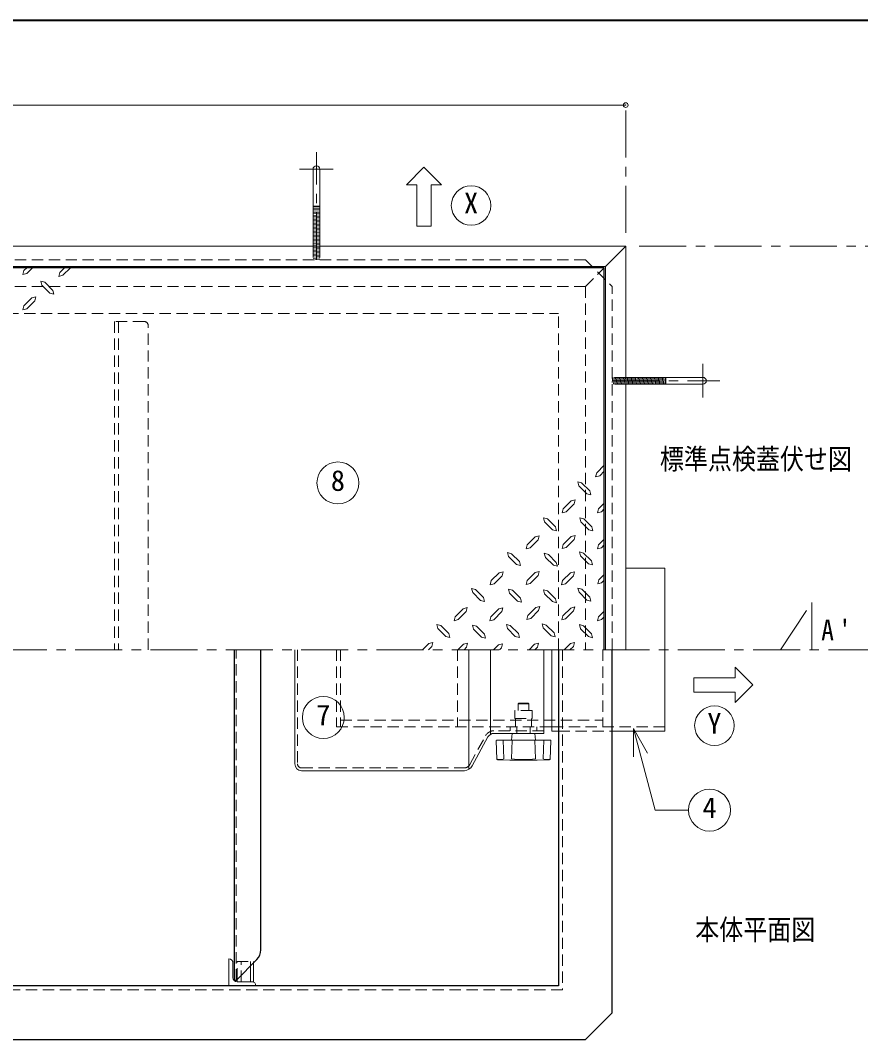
# Model space of a CAD drawing. Units: millimetres at full size, sheet at 1:7; details may follow other scales. Extents: x -1487 to 1348, y -983 to 984.
# Drawn here: x -230 to 395, y 226 to 984 of the extents above; entities that cross this region are included whole.
import ezdxf
from ezdxf.enums import TextEntityAlignment as Align

# ---------------------------------------------------------------- set-up
doc = ezdxf.new("R2010")
doc.units = ezdxf.units.MM
doc.header["$LTSCALE"] = 7
doc.header["$PDMODE"] = 32
doc.header["$PDSIZE"] = 3.5
doc.linetypes.add('CHAIN1', pattern=[8, 5, -1, 1, -1])
doc.linetypes.add('DASHED1', pattern=[1.8, 1.2, -0.6])
doc.layers.add('0-A', color=4, linetype='Continuous', lineweight=9)
doc.styles.add('ＭＳ ゴシック', font='')
doc.styles.get('ＭＳ ゴシック').set_extended_font_data('MS Gothic')

msp = doc.modelspace()

# ---------------------------------------------------------------- linework, layer by layer
at = {"layer": '0-A', "color": 1, "lineweight": 40}
msp.add_line((1347.643, 983.513), (-1487.357, 983.513), dxfattribs=at)
at = {"layer": '0-A'}
for p, q in [((-879.857, 920.513), (220.143, 920.513)), ((64.893, 830.513), (64.893, 861.138)), ((75.393, 861.138), (75.393, 830.513)), ((83.268, 861.138), (75.393, 861.138)), ((-7.357, 845.412), (-12.357, 845.412)), ((-12.357, 844.542), (-7.357, 844.95)), ((-12.357, 843.538), (-7.357, 843.947)), ((-12.357, 842.535), (-7.357, 842.943)), ((-12.357, 841.532), (-7.357, 841.94)), ((-12.357, 840.528), (-7.357, 840.937)), ((-12.357, 839.525), (-7.357, 839.933)), ((-12.357, 838.522), (-7.357, 838.93)), ((-12.357, 837.518), (-7.357, 837.927)), ((-12.357, 836.515), (-7.357, 836.923)), ((-12.357, 835.512), (-7.357, 835.92)), ((-12.357, 834.508), (-7.357, 834.917)), ((-12.357, 833.505), (-7.357, 833.913)), ((-12.357, 832.502), (-7.357, 832.91)), ((-12.357, 831.498), (-7.357, 831.907)), ((-12.357, 830.495), (-7.357, 830.903)), ((-12.357, 829.492), (-7.357, 829.9)), ((-12.357, 828.488), (-7.357, 828.897)), ((-12.357, 827.485), (-7.357, 827.893)), ((-12.357, 826.482), (-7.357, 826.89)), ((75.393, 830.513), (64.893, 830.513)), ((-12.357, 825.478), (-7.357, 825.887)), ((-12.357, 824.475), (-7.357, 824.883)), ((-12.357, 823.472), (-7.357, 823.88)), ((-12.357, 822.468), (-7.357, 822.877)), ((-12.357, 821.465), (-7.357, 821.873)), ((-12.357, 820.462), (-7.357, 820.87)), ((-12.357, 819.458), (-7.357, 819.867)), ((-12.357, 818.455), (-7.357, 818.863)), ((-12.357, 817.452), (-7.357, 817.86)), ((-12.357, 816.448), (-7.357, 816.857)), ((-11.524, 815.513), (-7.357, 815.853)), ((-227.248, 797.451), (-228.092, 794.544)), ((-225.186, 799.513), (-227.248, 797.451)), ((-220.873, 799.513), (-225.092, 795.294)), ((-200.529, 796.138), (-201.373, 793.138)), ((-197.154, 799.513), (-200.529, 796.138)), ((-192.707, 799.513), (-198.373, 793.982)), ((-228.092, 794.544), (-225.092, 795.294)), ((-205.779, 782.732), (-211.779, 788.732)), ((-201.373, 793.138), (-198.373, 793.982)), ((-208.029, 780.576), (-213.936, 786.482)), ((-205.779, 782.732), (-205.029, 779.826)), ((-221.342, 777.107), (-227.248, 771.107)), ((-219.186, 774.857), (-225.092, 768.951)), ((-221.342, 777.107), (-218.436, 777.857)), ((-219.186, 774.857), (-218.436, 777.857)), ((-208.029, 780.576), (-205.029, 779.826)), ((-227.248, 771.107), (-228.092, 768.201)), ((-228.092, 768.201), (-225.092, 768.951)), ((220.143, 713.846), (220.483, 718.013)), ((221.078, 713.013), (221.486, 718.013)), ((222.081, 713.013), (222.49, 718.013)), ((223.085, 713.013), (223.493, 718.013)), ((224.088, 713.013), (224.496, 718.013)), ((225.091, 713.013), (225.5, 718.013)), ((226.095, 713.013), (226.503, 718.013)), ((227.098, 713.013), (227.506, 718.013)), ((228.101, 713.013), (228.51, 718.013)), ((229.105, 713.013), (229.513, 718.013)), ((230.108, 713.013), (230.516, 718.013)), ((231.111, 713.013), (231.52, 718.013)), ((232.115, 713.013), (232.523, 718.013)), ((233.118, 713.013), (233.526, 718.013)), ((234.121, 713.013), (234.53, 718.013)), ((235.125, 713.013), (235.533, 718.013)), ((236.128, 713.013), (236.536, 718.013)), ((237.131, 713.013), (237.54, 718.013)), ((238.135, 713.013), (238.543, 718.013)), ((239.138, 713.013), (239.546, 718.013)), ((240.141, 713.013), (240.55, 718.013)), ((241.145, 713.013), (241.553, 718.013)), ((242.148, 713.013), (242.556, 718.013)), ((243.151, 713.013), (243.56, 718.013)), ((244.155, 713.013), (244.563, 718.013)), ((245.158, 713.013), (245.566, 718.013)), ((246.161, 713.013), (246.57, 718.013)), ((247.165, 713.013), (247.573, 718.013)), ((248.168, 713.013), (248.576, 718.013)), ((249.171, 713.013), (249.58, 718.013)), ((250.041, 718.013), (250.041, 713.013)), ((204.143, 652.664), (198.611, 646.997)), ((197.768, 643.997), (198.611, 646.997)), ((200.768, 644.841), (197.768, 643.997)), ((204.143, 648.216), (200.768, 644.841)), ((187.361, 639.591), (184.455, 640.341)), ((185.205, 637.341), (184.455, 640.341)), ((185.205, 637.341), (191.111, 631.435)), ((187.361, 639.591), (193.361, 633.591)), ((179.486, 626.185), (173.58, 620.279)), ((181.736, 624.029), (175.736, 618.122)), ((179.486, 626.185), (182.486, 626.935)), ((181.736, 624.029), (182.486, 626.935)), ((204.143, 624.497), (199.924, 620.279)), ((172.83, 617.279), (173.58, 620.279)), ((175.736, 618.122), (172.83, 617.279)), ((199.174, 617.279), (199.924, 620.279)), ((202.08, 618.122), (199.174, 617.279)), ((204.143, 620.185), (202.08, 618.122)), ((159.799, 610.622), (159.049, 613.622)), ((161.955, 612.779), (159.049, 613.622)), ((159.799, 610.622), (165.705, 604.716)), ((161.955, 612.779), (167.955, 606.872)), ((188.955, 612.779), (186.049, 613.529)), ((186.799, 610.529), (186.049, 613.529)), ((186.799, 610.529), (192.705, 604.716)), ((188.955, 612.779), (194.955, 606.872)), ((194.955, 606.872), (195.705, 603.872)), ((152.768, 599.466), (146.861, 593.56)), ((152.768, 599.466), (155.768, 600.216)), ((154.924, 597.31), (155.768, 600.216)), ((179.58, 599.654), (173.674, 593.747)), ((179.58, 599.654), (182.58, 600.404)), ((181.736, 597.497), (182.58, 600.404)), ((195.705, 603.872), (192.705, 604.716)), ((154.924, 597.31), (149.018, 591.31)), ((181.736, 597.497), (175.83, 591.497)), ((204.143, 597.779), (199.924, 593.56)), ((135.236, 586.904), (132.236, 587.747)), ((133.08, 584.747), (132.236, 587.747)), ((133.08, 584.747), (138.986, 578.841)), ((135.236, 586.904), (141.143, 580.997)), ((162.611, 586.341), (159.611, 587.185)), ((160.455, 584.185), (159.611, 587.185)), ((160.455, 584.185), (166.361, 578.279)), ((186.518, 585.216), (185.768, 588.216)), ((188.674, 587.372), (185.768, 588.216)), ((186.518, 585.216), (192.424, 579.31)), ((188.674, 587.372), (194.674, 581.466)), ((141.986, 578.091), (138.986, 578.841)), ((141.143, 580.997), (141.986, 578.091)), ((169.361, 577.529), (166.361, 578.279)), ((195.424, 578.56), (192.424, 579.31)), ((194.674, 581.466), (195.424, 578.56)), ((126.049, 572.654), (120.143, 566.841)), ((128.205, 570.497), (122.299, 564.591)), ((126.049, 572.654), (129.049, 573.497)), ((128.205, 570.497), (129.049, 573.497)), ((152.861, 572.841), (146.955, 566.935)), ((155.018, 570.685), (149.111, 564.779)), ((152.861, 572.841), (155.861, 573.685)), ((155.018, 570.685), (155.861, 573.685)), ((179.018, 572.654), (173.205, 566.841)), ((181.268, 570.497), (175.361, 564.591)), ((179.018, 572.654), (182.018, 573.497)), ((181.268, 570.497), (182.018, 573.497)), ((204.143, 571.37), (200.018, 567.404)), ((106.361, 558.029), (105.518, 561.029)), ((108.518, 560.185), (105.518, 561.029)), ((185.393, 558.31), (184.643, 561.31)), ((187.549, 560.56), (184.643, 561.31)), ((204.143, 567.122), (202.174, 565.154)), ((106.361, 558.029), (112.268, 552.122)), ((108.518, 560.185), (114.424, 554.279)), ((114.424, 554.279), (115.174, 551.279)), ((135.986, 559.716), (132.986, 560.56)), ((133.83, 557.56), (132.986, 560.56)), ((133.83, 557.56), (139.736, 551.654)), ((135.986, 559.716), (141.893, 553.81)), ((141.893, 553.81), (142.643, 550.81)), ((159.799, 557.091), (159.049, 560.091)), ((161.955, 559.341), (159.049, 560.091)), ((159.799, 557.091), (165.705, 551.279)), ((161.955, 559.341), (167.955, 553.435)), ((185.393, 558.31), (191.299, 552.404)), ((187.549, 560.56), (193.549, 554.56)), ((99.236, 545.935), (93.424, 540.029)), ((99.236, 545.935), (102.236, 546.779)), ((101.486, 543.779), (102.236, 546.779)), ((115.174, 551.279), (112.268, 552.122)), ((125.861, 545.935), (119.955, 540.029)), ((125.861, 545.935), (128.861, 546.685)), ((128.111, 543.779), (128.861, 546.685)), ((142.643, 550.81), (139.736, 551.654)), ((153.236, 546.872), (147.33, 540.966)), ((153.236, 546.872), (156.236, 547.622)), ((155.393, 544.716), (156.236, 547.622)), ((179.205, 546.497), (173.299, 540.591)), ((179.205, 546.497), (182.205, 547.341)), ((181.361, 544.341), (182.205, 547.341)), ((101.486, 543.779), (95.58, 537.872)), ((128.111, 543.779), (122.111, 537.779)), ((155.393, 544.716), (149.486, 538.716)), ((181.361, 544.341), (175.455, 538.435)), ((204.143, 544.247), (199.924, 540.029)), ((204.143, 539.935), (202.08, 537.872)), ((80.486, 531.216), (79.643, 534.216)), ((82.643, 533.466), (79.643, 534.216)), ((80.486, 531.216), (86.393, 525.404)), ((82.643, 533.466), (88.549, 527.56)), ((109.08, 532.904), (106.174, 533.654)), ((106.924, 530.654), (106.174, 533.654)), ((106.924, 530.654), (112.83, 524.841)), ((109.08, 532.904), (115.08, 526.997)), ((134.299, 533.466), (131.393, 534.216)), ((132.143, 531.216), (131.393, 534.216)), ((132.143, 531.216), (138.049, 525.404)), ((134.299, 533.466), (140.299, 527.56)), ((158.768, 531.685), (157.924, 534.685)), ((160.924, 533.841), (157.924, 534.685)), ((158.768, 531.685), (164.674, 525.779)), ((160.924, 533.841), (166.83, 527.935)), ((186.611, 531.122), (185.861, 534.122)), ((188.768, 533.279), (185.861, 534.122)), ((186.611, 531.122), (192.518, 525.216)), ((188.768, 533.279), (194.768, 527.372)), ((115.83, 523.997), (112.83, 524.841)), ((115.08, 526.997), (115.83, 523.997)), ((167.674, 525.029), (164.674, 525.779)), ((166.83, 527.935), (167.674, 525.029)), ((73.643, 520.06), (68.914, 515.513)), ((75.893, 517.904), (73.502, 515.513)), ((73.643, 520.06), (76.643, 520.904)), ((75.893, 517.904), (76.643, 520.904)), ((99.611, 519.591), (95.37, 515.513)), ((99.611, 519.591), (102.611, 520.435)), ((101.861, 517.435), (99.939, 515.513)), ((101.861, 517.435), (102.611, 520.435)), ((103.446, 426.497), (103.446, 515.513)), ((119.558, 515.513), (119.558, 452.538)), ((125.58, 519.216), (121.877, 515.513)), ((125.58, 519.216), (128.58, 519.966)), ((127.83, 516.966), (126.377, 515.513)), ((127.83, 516.966), (128.58, 519.966)), ((152.205, 519.497), (148.221, 515.513)), ((152.205, 519.497), (155.205, 520.341)), ((154.455, 517.341), (152.627, 515.513)), ((154.455, 517.341), (155.205, 520.341)), ((179.018, 520.06), (174.471, 515.513)), ((181.268, 517.904), (178.535, 515.513)), ((179.018, 520.06), (182.018, 520.904)), ((181.268, 517.904), (182.018, 520.904)), ((301.393, 502.388), (301.393, 494.513)), ((270.768, 494.513), (270.768, 484.013)), ((301.393, 494.513), (270.768, 494.513)), ((270.768, 484.013), (301.393, 484.013)), ((165.143, 458.238), (159.143, 458.238))]:
    msp.add_line(p, q, dxfattribs=at)
at = {"layer": '0-A', "linetype": 'CHAIN1'}
for p, q in [((220.143, 825.513), (220.143, 920.513)), ((-9.857, 805.513), (-9.857, 885.412)), ((2.643, 872.912), (-22.357, 872.912)), ((230.143, 815.513), (500.143, 815.513)), ((277.541, 728.013), (277.541, 703.013)), ((210.143, 715.513), (290.041, 715.513)), ((335.143, 515.513), (358.476, 550.513)), ((358.476, 550.513), (358.476, 515.513)), ((-973.191, 515.513), (500.143, 515.513))]:
    msp.add_line(p, q, dxfattribs=at)
at = {"layer": '0-A', "color": 7, "lineweight": 18}
for p, q in [((-12.357, 872.912), (-12.357, 815.513)), ((-7.357, 872.912), (-7.357, 815.513)), ((220.143, 815.513), (-879.857, 815.513)), ((205.143, 800.513), (220.143, 815.513)), ((220.143, 815.513), (220.143, 515.513)), ((205.143, 800.513), (-864.857, 800.513)), ((205.143, 800.513), (205.143, 515.513)), ((277.541, 718.013), (220.143, 718.013)), ((277.541, 713.013), (220.143, 713.013)), ((220.143, 576.013), (249.143, 576.013)), ((249.143, 576.013), (249.143, 455.013)), ((-25.857, 515.513), (-25.857, 430.522)), ((159.143, 515.513), (159.143, 453.238)), ((165.143, 515.513), (165.143, 455.013)), ((165.143, 455.013), (170.143, 455.013)), ((210.143, 455.013), (249.143, 455.013)), ((225.844, 456.836), (225.844, 435.836)), ((225.844, 456.836), (242.102, 396.161)), ((225.844, 456.836), (236.344, 438.65)), ((117.721, 450.632), (106.009, 429.159)), ((122.111, 453.238), (159.143, 453.238)), ((124.275, 434.172), (123.791, 447.72)), ((163.994, 448.238), (124.291, 448.238)), ((129.02, 448.238), (129.52, 434.238)), ((135.143, 448.238), (135.643, 453.238)), ((135.153, 434.238), (135.653, 448.238)), ((153.132, 434.238), (152.632, 448.238)), ((153.143, 448.238), (152.643, 453.238)), ((159.266, 448.238), (158.766, 434.238)), ((164.01, 434.172), (164.494, 447.72)), ((124.751, 433.691), (133.902, 433.25)), ((153.902, 433.238), (134.384, 433.238)), ((163.534, 433.691), (154.383, 433.25)), ((-20.857, 425.522), (100.252, 425.522)), ((266.826, 396.161), (242.102, 396.161)), ((-74.857, 285.513), (-74.857, 265.513)), ((-71.857, 271.513), (-71.857, 282.513)), ((-56.702, 282.434), (-56.702, 268.513)), ((-58.859, 268.513), (-58.859, 280.277)), ((-68.857, 268.513), (-68.857, 270.279)), ((-56.702, 268.513), (-68.857, 268.513))]:
    msp.add_line(p, q, dxfattribs=at)
at = {"layer": '0-A', "linetype": 'DASHED1'}
for p, q in [((-12.357, 815.445), (-11.524, 815.513)), ((-12.357, 815.513), (-12.357, 805.513)), ((-12.357, 814.442), (-7.357, 814.85)), ((-12.357, 813.438), (-7.357, 813.847)), ((-12.357, 812.435), (-7.357, 812.843)), ((-12.357, 811.432), (-7.357, 811.84)), ((-7.357, 815.513), (-7.357, 805.513)), ((190.143, 805.513), (-849.857, 805.513)), ((-12.357, 810.428), (-7.357, 810.837)), ((-12.357, 809.425), (-7.357, 809.833)), ((-12.357, 808.422), (-7.357, 808.83)), ((-12.357, 807.418), (-7.357, 807.827)), ((-12.357, 806.415), (-7.357, 806.823)), ((-11.117, 805.513), (-7.357, 805.82)), ((190.143, 805.513), (210.143, 785.513)), ((190.143, 785.513), (204.143, 799.513)), ((190.143, 785.513), (-551.778, 785.513)), ((190.143, 785.513), (190.143, 515.513)), ((210.143, 515.513), (210.143, 785.513)), ((-554.81, 765.513), (170.143, 765.513)), ((-156.857, 759.513), (-156.857, 515.513)), ((170.143, 515.513), (170.143, 765.513)), ((220.143, 718.013), (210.143, 718.013)), ((210.143, 714.254), (210.45, 718.013)), ((220.143, 713.013), (210.143, 713.013)), ((211.045, 713.013), (211.453, 718.013)), ((212.048, 713.013), (212.456, 718.013)), ((213.051, 713.013), (213.46, 718.013)), ((214.055, 713.013), (214.463, 718.013)), ((215.058, 713.013), (215.466, 718.013)), ((216.061, 713.013), (216.47, 718.013)), ((217.065, 713.013), (217.473, 718.013)), ((218.068, 713.013), (218.476, 718.013)), ((219.071, 713.013), (219.48, 718.013)), ((220.075, 713.013), (220.143, 713.846)), ((-23.857, 515.513), (-23.857, 430.522)), ((5.143, 515.513), (5.143, 458.238)), ((8.143, 515.513), (8.143, 458.238)), ((95.143, 515.513), (95.143, 458.238)), ((203.143, 515.513), (203.143, 458.238)), ((150.643, 470.238), (137.643, 470.238)), ((137.643, 470.238), (137.643, 464.238)), ((140.143, 475.238), (140.143, 470.238)), ((140.143, 475.238), (148.143, 475.238)), ((150.643, 470.238), (150.643, 464.238)), ((8.143, 462.963), (203.143, 462.963)), ((137.643, 464.238), (150.643, 464.238)), ((138.143, 464.238), (138.143, 458.238)), ((150.143, 464.238), (150.143, 458.238)), ((5.143, 458.238), (159.143, 458.238)), ((159.143, 455.238), (122.111, 455.238)), ((134.143, 458.238), (134.143, 455.238)), ((139.143, 453.238), (139.143, 458.238)), ((149.143, 453.238), (149.143, 458.238)), ((154.143, 458.238), (154.143, 455.238)), ((165.143, 458.238), (249.143, 458.238)), ((170.143, 455.013), (210.143, 455.013)), ((104.253, 430.117), (115.966, 451.59)), ((-20.857, 427.522), (100.192, 427.522)), ((-68.857, 270.279), (-68.857, 283.513)), ((-68.857, 283.513), (-56.702, 283.513)), ((-65.857, 268.513), (-65.857, 283.513)), ((-58.859, 280.277), (-58.859, 283.513)), ((-56.702, 283.513), (-56.702, 282.434))]:
    msp.add_line(p, q, dxfattribs=at)
at = {"layer": '0-A', "color": 5, "lineweight": 25}
for p, q in [((204.143, 799.513), (-550.104, 799.513)), ((204.143, 515.513), (204.143, 799.513)), ((-71.107, 515.513), (-71.107, 269.529)), ((-51.107, 292.171), (-51.107, 515.513)), ((170.143, 515.513), (170.143, 265.513)), ((210.143, 245.513), (210.143, 515.513)), ((-54.036, 285.1), (-69.607, 269.529)), ((170.143, 265.513), (-829.857, 265.513)), ((-69.607, 269.529), (-71.107, 269.529)), ((210.143, 245.513), (190.143, 225.513)), ((-849.857, 225.513), (190.143, 225.513))]:
    msp.add_line(p, q, dxfattribs=at)
at = {"layer": '0-A', "color": 7, "linetype": 'DASHED1', "lineweight": 18}
for p, q in [((-137.857, 759.513), (-159.857, 759.513)), ((-159.857, 759.513), (-159.857, 515.513)), ((-134.857, 515.513), (-134.857, 756.513)), ((-69.607, 269.529), (-69.607, 515.513)), ((173.143, 515.513), (173.143, 262.513)), ((173.143, 262.513), (-832.857, 262.513))]:
    msp.add_line(p, q, dxfattribs=at)
at = {"layer": '0-A'}
for points in [[(83.268, 861.138), (70.143, 874.263), (57.018, 861.138), (64.893, 861.138)], [(-211.779, 788.732), (-214.686, 789.482), (-213.936, 786.482)], [(193.361, 633.591), (194.111, 630.685), (191.111, 631.435)], [(167.955, 606.872), (168.705, 603.966), (165.705, 604.716)], [(149.018, 591.31), (146.111, 590.56), (146.861, 593.56)], [(175.83, 591.497), (172.924, 590.747), (173.674, 593.747)], [(204.143, 593.372), (202.08, 591.31), (199.08, 590.56), (199.924, 593.56)], [(162.611, 586.341), (168.518, 580.435), (169.361, 577.529)], [(122.299, 564.591), (119.299, 563.841), (120.143, 566.841)], [(149.111, 564.779), (146.111, 563.935), (146.955, 566.935)], [(175.361, 564.591), (172.361, 563.841), (173.205, 566.841)], [(202.174, 565.154), (199.268, 564.404), (200.018, 567.404)], [(167.955, 553.435), (168.705, 550.435), (165.705, 551.279)], [(193.549, 554.56), (194.299, 551.654), (191.299, 552.404)], [(95.58, 537.872), (92.58, 537.029), (93.424, 540.029)], [(122.111, 537.779), (119.205, 537.029), (119.955, 540.029)], [(149.486, 538.716), (146.486, 537.966), (147.33, 540.966)], [(175.455, 538.435), (172.549, 537.591), (173.299, 540.591)], [(202.08, 537.872), (199.08, 537.029), (199.924, 540.029)], [(88.549, 527.56), (89.393, 524.56), (86.393, 525.404)], [(140.299, 527.56), (141.049, 524.56), (138.049, 525.404)], [(194.768, 527.372), (195.518, 524.372), (192.518, 525.216)], [(301.393, 502.388), (314.518, 489.263), (301.393, 476.138), (301.393, 484.013)]]:
    msp.add_lwpolyline(points, dxfattribs=at)
at = {"layer": '0-A', "linetype": 'DASHED1'}
msp.add_lwpolyline([(140.143, 475.238), (140.643, 475.738), (147.643, 475.738), (148.143, 475.238), (148.143, 470.238)], dxfattribs=at)
at = {"layer": '0-A', "color": 7, "lineweight": 18}
for centre, radius in [((105.143, 845.826), 14.7), ((6.157, 639.499), 15.6), ((-4.695, 465.09), 15.6), ((286.08, 459.013), 14.7), ((282.426, 396.161), 15.6)]:
    msp.add_circle(centre, radius, dxfattribs=at)
for centre, radius, start, end in [((-9.857, 872.912), 2.5, 0, 180), ((277.541, 715.513), 2.5, 270, 90), ((122.111, 448.238), 5, 90, 151.38954), ((124.291, 447.738), 0.5, 90, 182.04541), ((163.994, 447.738), 0.5, 357.95459, 90), ((126.896, 440.87), 7.132, 248.41749, 291.58251), ((124.775, 434.19), 0.5, 182.04541, 267.23949), ((134.384, 443.238), 10, 267.23949, 270), ((144.143, 514.793), 81.055, 263.6327, 276.3673), ((153.902, 443.238), 10, 270, 272.76051), ((161.389, 440.87), 7.132, 248.41749, 291.58251), ((163.51, 434.19), 0.5, 272.76051, 357.95459), ((-20.857, 430.522), 5, 180, 270), ((99.863, 432.511), 7, 273.17983, 331.38954), ((-74.857, 282.513), 3, 0, 90), ((-68.857, 271.513), 3, 180, 270), ((-57.857, 265.513), 3, 0, 90)]:
    msp.add_arc(centre, radius, start, end, dxfattribs=at)
at = {"layer": '0-A', "color": 7, "linetype": 'DASHED1', "lineweight": 18}
msp.add_arc((-137.857, 756.513), 3, 0, 90, dxfattribs=at)
at = {"layer": '0-A', "linetype": 'DASHED1'}
for centre, radius, start, end in [((122.111, 448.238), 7, 90, 151.38954), ((-20.857, 430.522), 3, 180, 270), ((99.863, 432.511), 5, 273.76262, 331.38954)]:
    msp.add_arc(centre, radius, start, end, dxfattribs=at)
at = {"layer": '0-A', "color": 5, "lineweight": 25}
msp.add_arc((-61.107, 292.171), 10, 315, 360, dxfattribs=at)
at = {"layer": '0-A'}
msp.add_point((220.143, 920.513), dxfattribs=at)

# ---------------------------------------------------------------- texts
at = {"layer": '0-A', "color": 7, "style": 'ＭＳ ゴシック'}
for s, p in [('X', (99.893, 835.326)), ('8', (0.907, 628.999)), ('7', (-9.945, 454.59)), ('Y', (280.83, 448.513)), ('4', (277.176, 385.661))]:
    msp.add_text(s, height=15.4, dxfattribs=at).set_placement(p, align=Align.BOTTOM_LEFT)
at = {"layer": '0-A', "color": 7, "style": 'ＭＳ ゴシック', "width": 0.85}
for s, p in [('標準点検蓋伏せ図', (245.543, 645.013)), ('本体平面図', (271.793, 295.013))]:
    msp.add_text(s, height=15.4, dxfattribs=at).set_placement(p, align=Align.BOTTOM_LEFT)
at = {"layer": '0-A', "color": 7, "insert": (365.476, 522.513), "char_height": 15.4, "attachment_point": 7, "style": 'ＭＳ ゴシック'}
msp.add_mtext("\\T1.36;\\W0.9;A'", dxfattribs=at)

doc.saveas('drawing.dxf')
